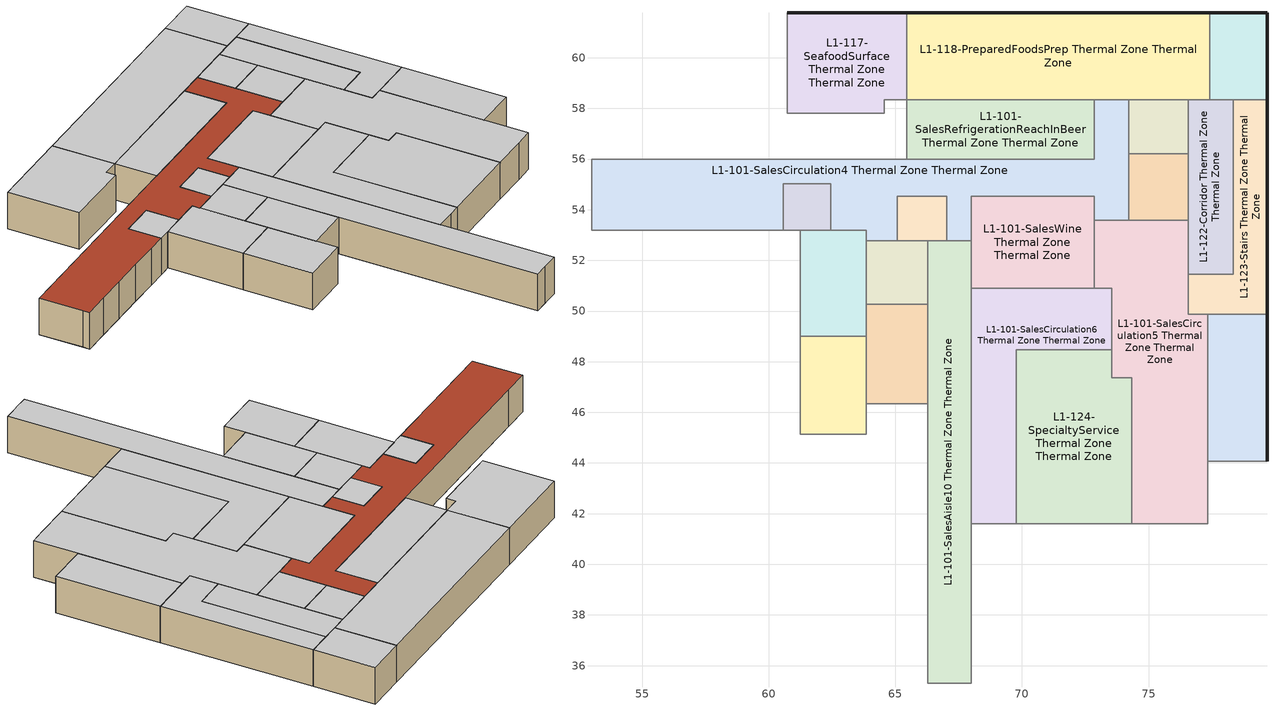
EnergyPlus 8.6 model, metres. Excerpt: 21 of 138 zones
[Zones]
L1-101-SalesAisle10 Thermal Zone Thermal Zone
 floor ground: 68,52.77 68,35.3 66.27,35.3 66.27,52.77 z0
 wall to L1-101-SalesRefrigerationAisle7 Thermal Zone Thermal Zone: 66.27,50.27 66.27,46.33 z0:2.13
 wall to L1-101-SalesRefrigerationAisle6 Thermal Zone Thermal Zone: 66.27,52.77 66.27,50.27 z0:2.13
 wall to L1-101-SalesAisle9 Thermal Zone Thermal Zone: 66.27,46.33 66.27,35.3 z0:2.13
 wall to L1-101-SalesRefrigerationEndcap3 Thermal Zone Thermal Zone: 66.27,35.3 67.03,35.3 z0:2.13
 wall to L1-101-SalesCirculation7 Thermal Zone Thermal Zone: 67.03,35.3 68,35.3 68,41.6 z0:2.13
 wall to L1-101-SalesCirculation6 Thermal Zone Thermal Zone: 68,41.6 68,50.9 z0:2.13
 wall to L1-101-SalesWine Thermal Zone Thermal Zone: 68,50.9 68,52.77 z0:2.13
 wall to L1-101-SalesCirculation4 Thermal Zone Thermal Zone: 68,52.77 67.03,52.77 z0:2.13
 wall to L1-101-SalesRefrigerationEndcap2 Thermal Zone Thermal Zone: 67.03,52.77 66.27,52.77 z0:2.13
 ceiling to L1S1-SalesRefrigerationAisle6 Thermal Zone Thermal Zone: 68,35.3 68,52.77 66.27,52.77 66.27,35.3 z2.13
L1-101-SalesCirculation4 Thermal Zone Thermal Zone
 floor ground: 74.22,58.34 74.22,53.58 72.85,53.58 72.85,54.53 68,54.53 68,52.77 67.03,52.77 67.03,54.53 65.07,54.53 65.07,52.77 63.86,52.77 63.86,53.19 62.45,53.19 62.45,55.02 60.58,55.02 60.58,53.19 53.01,53.19 53.01,55.99 72.85,55.99 72.85,58.34 z0
 wall to L1-101-SalesCirculationMeatSeafood Thermal Zone Thermal Zone: 65.46,55.99 54.53,55.99 z0:2.13
 wall to L1-101-SalesRefrigerationEndcap1 Thermal Zone Thermal Zone: 60.58,53.19 60.58,55.02 62.45,55.02 62.45,53.19 z0:2.13
 wall to L1-101-SalesRefrigerationAisle5 Thermal Zone Thermal Zone: 62.45,53.19 63.86,53.19 63.86,52.77 z0:2.13
 wall to L1-101-SalesRefrigerationAisle6 Thermal Zone Thermal Zone: 63.86,52.77 65.07,52.77 z0:2.13
 wall to L1-101-SalesRefrigerationEndcap2 Thermal Zone Thermal Zone: 65.07,52.77 65.07,54.53 67.03,54.53 67.03,52.77 z0:2.13
 wall to L1-101-SalesRefrigerationReachInMeatSubstitutes Thermal Zone Thermal Zone: 54.53,55.99 53.01,55.99 z0:2.13
 wall to L1-101-SalesWine Thermal Zone Thermal Zone: 68,52.77 68,54.53 72.85,54.53 72.85,53.58 z0:2.13
 wall to L1-101-SalesCirculation5 Thermal Zone Thermal Zone: 72.85,53.58 74.22,53.58 z0:2.13
 wall to L1-121-Men Thermal Zone Thermal Zone: 74.22,53.58 74.22,56.22 z0:2.13
 wall to L1-120-Women Thermal Zone Thermal Zone: 74.22,56.22 74.22,58.34 z0:2.13
 wall to L1-118-PreparedFoodsPrep Thermal Zone Thermal Zone: 74.22,58.34 72.85,58.34 z0:2.13
 wall to L1-101-SalesRefrigerationReachInBeer Thermal Zone Thermal Zone: 72.85,58.34 72.85,55.99 65.46,55.99 z0:2.13
 wall to L1-101-SalesCirculation3 Thermal Zone Thermal Zone: 53.01,55.99 53.01,53.58 z0:2.13
 wall to L1-101-SalesAisle3 Thermal Zone Thermal Zone: 53.01,53.58 53.01,53.19 z0:2.13
 wall to L1-101-SalesAisle4 Thermal Zone Thermal Zone: 53.01,53.19 54.45,53.19 z0:2.13
 wall to L1-101-SalesAisle5 Thermal Zone Thermal Zone: 54.45,53.19 56.1,53.19 z0:2.13
 wall to L1-101-SalesAisle6 Thermal Zone Thermal Zone: 56.1,53.19 57.84,53.19 z0:2.13
 wall to L1-101-SalesAisle7 Thermal Zone Thermal Zone: 57.84,53.19 59.49,53.19 z0:2.13
 wall to L1-101-SalesAisle8 Thermal Zone Thermal Zone: 59.49,53.19 60.58,53.19 z0:2.13
 roof outside: 68,52.77 68,54.53 72.85,54.53 72.85,53.58 74.22,53.58 74.22,58.34 72.85,58.34 72.85,55.99 53.01,55.99 53.01,53.19 60.58,53.19 60.58,55.02 62.45,55.02 62.45,53.19 63.86,53.19 63.86,52.77 65.07,52.77 65.07,54.53 67.03,54.53 67.03,52.77 z2.13
L1-101-SalesCirculation5 Thermal Zone Thermal Zone
 floor ground: 76.57,53.58 76.57,49.87 77.34,49.87 77.34,41.6 74.34,41.6 74.34,47.37 73.55,47.37 73.55,50.9 72.85,50.9 72.85,53.58 z0
 wall to L1-101-SalesRefrigerationReachInChees Thermal Zone Thermal Zone: 77.34,44.08 77.34,49.87 z0:2.13
 wall to L1-124-SpecialtyService Thermal Zone Thermal Zone: 73.55,48.46 73.55,47.37 74.34,47.37 74.34,42.37 74.34,41.6 z0:2.13
 wall to L1-125-PreparedFoods1 Thermal Zone Thermal Zone: 74.34,41.6 76.29,41.6 z0:2.13
 wall to L1-101-SalesCirculation8 Thermal Zone Thermal Zone: 76.29,41.6 77.34,41.6 z0:2.13
 wall to L1-101-SalesRefrigerationReachInPrepared Thermal Zone Thermal Zone: 77.34,41.6 77.34,44.08 z0:2.13
 wall to L1-123-Stairs Thermal Zone Thermal Zone: 77.34,49.87 76.57,49.87 76.57,51.44 z0:2.13
 wall to L1-122-Corridor Thermal Zone Thermal Zone: 76.57,51.44 76.57,53.58 z0:2.13
 wall to L1-121-Men Thermal Zone Thermal Zone: 76.57,53.58 74.22,53.58 z0:2.13
 wall to L1-101-SalesWine Thermal Zone Thermal Zone: 72.85,53.58 72.85,50.9 z0:2.13
 wall to L1-101-SalesCirculation6 Thermal Zone Thermal Zone: 72.85,50.9 73.55,50.9 73.55,48.46 z0:2.13
 ceiling to L1S1-SpecialtyService Thermal Zone Thermal Zone: 77.34,41.6 77.34,49.87 76.57,49.87 76.57,53.58 72.85,53.58 72.85,50.9 73.55,50.9 73.55,47.37 74.34,47.37 74.34,41.6 z2.13
L1-101-SalesCirculation6 Thermal Zone Thermal Zone
 floor ground: 73.55,50.9 73.55,48.46 69.77,48.46 69.77,41.6 68,41.6 68,50.9 z0
 wall to L1-125-PreparedFoods1 Thermal Zone Thermal Zone: 69.13,41.6 69.77,41.6 z0:2.13
 wall to L1-124-SpecialtyService Thermal Zone Thermal Zone: 69.77,41.6 69.77,48.46 73.55,48.46 z0:2.13
 wall to L1-101-SalesWine Thermal Zone Thermal Zone: 72.85,50.9 68,50.9 z0:2.13
 wall to L1-101-SalesCirculation7 Thermal Zone Thermal Zone: 68,41.6 69.13,41.6 z0:2.13
 ceiling to L1S1-SpecialtyService Thermal Zone Thermal Zone: 69.77,41.6 69.77,48.46 73.55,48.46 73.55,50.9 68,50.9 68,41.6 z2.13
L1-101-SalesRefrigerationAisle4 Thermal Zone Thermal Zone
 floor ground: 63.86,49 63.86,45.13 61.24,45.13 61.24,49 z0
 wall to L1-101-SalesRefrigerationAisle7 Thermal Zone Thermal Zone: 63.86,46.33 63.86,49 z0:2.13
 wall to L1-101-SalesRefrigerationAisle5 Thermal Zone Thermal Zone: 63.86,49 61.24,49 z0:2.13
 wall to L1-101-SalesAisle8 Thermal Zone Thermal Zone: 61.24,49 61.24,45.13 z0:2.13
 wall to L1-101-SalesRefrigerationAisle3 Thermal Zone Thermal Zone: 61.24,45.13 63.86,45.13 z0:2.13
 wall to L1-101-SalesAisle9 Thermal Zone Thermal Zone: 63.86,45.13 63.86,46.33 z0:2.13
 ceiling to L1S1-SalesRefrigerationAisle6 Thermal Zone Thermal Zone: 63.86,45.13 63.86,49 61.24,49 61.24,45.13 z2.13
L1-101-SalesRefrigerationAisle5 Thermal Zone Thermal Zone
 floor ground: 63.86,53.19 63.86,49 61.24,49 61.24,53.19 z0
 wall to L1-101-SalesRefrigerationEndcap1 Thermal Zone Thermal Zone: 62.45,53.19 61.24,53.19 z0:2.13
 wall to L1-101-SalesAisle8 Thermal Zone Thermal Zone: 61.24,53.19 61.24,49 z0:2.13
 wall to L1-101-SalesRefrigerationAisle7 Thermal Zone Thermal Zone: 63.86,49 63.86,50.27 z0:2.13
 wall to L1-101-SalesRefrigerationAisle6 Thermal Zone Thermal Zone: 63.86,50.27 63.86,52.77 z0:2.13
 ceiling to L1S1-SalesRefrigerationAisle6 Thermal Zone Thermal Zone: 63.86,49 63.86,53.19 61.24,53.19 61.24,49 z2.13
L1-101-SalesRefrigerationAisle6 Thermal Zone Thermal Zone
 floor ground: 66.27,52.77 66.27,50.27 63.86,50.27 63.86,52.77 z0
 wall to L1-101-SalesRefrigerationAisle7 Thermal Zone Thermal Zone: 63.86,50.27 66.27,50.27 z0:2.13
 wall to L1-101-SalesRefrigerationEndcap2 Thermal Zone Thermal Zone: 66.27,52.77 65.07,52.77 z0:2.13
 ceiling to L1S1-SalesRefrigerationAisle6 Thermal Zone Thermal Zone: 66.27,50.27 66.27,52.77 63.86,52.77 63.86,50.27 z2.13
L1-101-SalesRefrigerationAisle7 Thermal Zone Thermal Zone
 floor ground: 66.27,50.27 66.27,46.33 63.86,46.33 63.86,50.27 z0
 wall to L1-101-SalesAisle9 Thermal Zone Thermal Zone: 63.86,46.33 66.27,46.33 z0:2.13
 ceiling to L1S1-SalesRefrigerationAisle6 Thermal Zone Thermal Zone: 66.27,46.33 66.27,50.27 63.86,50.27 63.86,46.33 z2.13
L1-101-SalesRefrigerationEndcap1 Thermal Zone Thermal Zone
 floor ground: 62.45,55.02 62.45,53.19 60.58,53.19 60.58,55.02 z0
 wall to L1-101-SalesAisle8 Thermal Zone Thermal Zone: 60.58,53.19 61.24,53.19 z0:2.13
 ceiling to L1S1-SalesNorth Thermal Zone Thermal Zone: 62.45,53.19 62.45,55.02 60.58,55.02 60.58,53.19 z2.13
L1-101-SalesRefrigerationEndcap2 Thermal Zone Thermal Zone
 floor ground: 67.03,54.53 67.03,52.77 65.07,52.77 65.07,54.53 z0
 ceiling to L1S1-SalesNorth Thermal Zone Thermal Zone: 67.03,52.77 67.03,54.53 65.07,54.53 65.07,52.77 z2.13
L1-101-SalesRefrigerationReachInBeer Thermal Zone Thermal Zone
 floor ground: 72.85,58.34 72.85,55.99 65.46,55.99 65.46,58.34 z0
 wall to L1-101-SalesCirculationMeatSeafood Thermal Zone Thermal Zone: 65.46,58.34 65.46,55.99 z0:2.13
 wall to L1-118-PreparedFoodsPrep Thermal Zone Thermal Zone: 72.85,58.34 65.46,58.34 z0:2.13
 ceiling to L1S1-SalesNorth Thermal Zone Thermal Zone: 72.85,55.99 72.85,58.34 65.46,58.34 65.46,55.99 z2.13
L1-101-SalesRefrigerationReachInChees Thermal Zone Thermal Zone
 floor ground: 79.67,49.87 79.67,44.08 77.34,44.08 77.34,49.87 z0
 wall outside: 79.67,44.08 79.67,49.87 z0:2.13
 wall to L1-101-SalesRefrigerationReachInPrepared Thermal Zone Thermal Zone: 77.34,44.08 79.67,44.08 z0:2.13
 wall to L1-123-Stairs Thermal Zone Thermal Zone: 79.67,49.87 77.34,49.87 z0:2.13
 ceiling to L1S1-SalesRefrigerationReachPrepared Thermal Zone Thermal Zone: 79.67,44.08 79.67,49.87 77.34,49.87 77.34,44.08 z2.13
L1-101-SalesWine Thermal Zone Thermal Zone
 floor ground: 72.85,54.53 72.85,50.9 68,50.9 68,54.53 z0
 ceiling to L1S1-SpecialtyService Thermal Zone Thermal Zone: 72.85,50.9 72.85,54.53 68,54.53 68,50.9 z2.13
L1-117-SeafoodSurface Thermal Zone Thermal Zone
 floor ground: 65.46,61.78 65.46,58.34 64.56,58.34 64.56,57.81 60.74,57.81 60.74,61.78 z0
 wall outside: 65.46,61.78 60.74,61.78 z0:2.13
 wall to L1-101-SalesCirculationMeatSeafood Thermal Zone Thermal Zone: 60.74,57.81 64.56,57.81 64.56,58.34 65.46,58.34 z0:2.13
 wall to L1-118-PreparedFoodsPrep Thermal Zone Thermal Zone: 65.46,58.34 65.46,61.78 z0:2.13
 wall to L1-116-MeatService Thermal Zone Thermal Zone: 60.74,61.78 60.74,57.81 z0:2.13
 ceiling to L1S1-SeafoodSurface Thermal Zone Thermal Zone: 64.56,57.81 64.56,58.34 65.46,58.34 65.46,61.78 60.74,61.78 60.74,57.81 z2.13
L1-118-PreparedFoodsPrep Thermal Zone Thermal Zone
 floor ground: 77.42,61.78 77.42,58.34 65.46,58.34 65.46,61.78 z0
 wall outside: 77.42,61.78 65.46,61.78 z0:2.13
 wall to L1-122-Corridor Thermal Zone Thermal Zone: 76.57,58.34 77.42,58.34 z0:2.13
 wall to L1-119-DeliCooler Thermal Zone Thermal Zone: 77.42,58.34 77.42,61.78 z0:2.13
 wall to L1-120-Women Thermal Zone Thermal Zone: 74.22,58.34 76.57,58.34 z0:2.13
 ceiling to L1S1-PreparedFoodsPrep Thermal Zone Thermal Zone: 77.42,58.34 77.42,61.78 65.46,61.78 65.46,58.34 z2.13
L1-119-DeliCooler Thermal Zone Thermal Zone
 floor ground: 79.67,61.78 79.67,58.34 77.42,58.34 77.42,61.78 z0
 wall outside: 79.67,58.34 79.67,61.78 77.42,61.78 z0:2.13
 wall to L1-123-Stairs Thermal Zone Thermal Zone: 78.33,58.34 79.67,58.34 z0:2.13
 wall to L1-122-Corridor Thermal Zone Thermal Zone: 77.42,58.34 78.33,58.34 z0:2.13
 ceiling to L1S1-DeliCooler Thermal Zone Thermal Zone: 79.67,58.34 79.67,61.78 77.42,61.78 77.42,58.34 z2.13
L1-120-Women Thermal Zone Thermal Zone
 floor ground: 76.57,58.34 76.57,56.22 74.22,56.22 74.22,58.34 z0
 wall to L1-121-Men Thermal Zone Thermal Zone: 74.22,56.22 76.57,56.22 z0:2.13
 wall to L1-122-Corridor Thermal Zone Thermal Zone: 76.57,56.22 76.57,58.34 z0:2.13
 ceiling to L1S1-Women Thermal Zone Thermal Zone: 76.57,56.22 76.57,58.34 74.22,58.34 74.22,56.22 z2.13
L1-121-Men Thermal Zone Thermal Zone
 floor ground: 76.57,56.22 76.57,53.58 74.22,53.58 74.22,56.22 z0
 wall to L1-122-Corridor Thermal Zone Thermal Zone: 76.57,53.58 76.57,56.22 z0:2.13
 ceiling to L1S1-Men Thermal Zone Thermal Zone: 76.57,53.58 76.57,56.22 74.22,56.22 74.22,53.58 z2.13
L1-122-Corridor Thermal Zone Thermal Zone
 floor ground: 78.33,58.34 78.33,51.44 76.57,51.44 76.57,58.34 z0
 wall to L1-123-Stairs Thermal Zone Thermal Zone: 76.57,51.44 78.33,51.44 78.33,58.34 z0:2.13
 ceiling to L1S1-Corridor Thermal Zone Thermal Zone: 78.33,51.44 78.33,58.34 76.57,58.34 76.57,51.44 z2.13
L1-123-Stairs Thermal Zone Thermal Zone
 floor ground: 79.67,58.34 79.67,49.87 76.57,49.87 76.57,51.44 78.33,51.44 78.33,58.34 z0
 wall outside: 79.67,49.87 79.67,58.34 z0:2.13
 ceiling to L1S1-Stairs Thermal Zone Thermal Zone: 79.67,49.87 79.67,58.34 78.33,58.34 78.33,51.44 76.57,51.44 76.57,49.87 z2.13
L1-124-SpecialtyService Thermal Zone Thermal Zone
 floor ground: 73.55,48.46 73.55,47.37 74.34,47.37 74.34,41.6 69.77,41.6 69.77,48.46 z0
 wall to L1-125-PreparedFoods1 Thermal Zone Thermal Zone: 69.77,41.6 74.34,41.6 z0:2.13
 ceiling to L1S1-SpecialtyService Thermal Zone Thermal Zone: 74.34,41.6 74.34,47.37 73.55,47.37 73.55,48.46 69.77,48.46 69.77,41.6 z2.13
[Zone]
L1-101-SalesAisle10 Thermal Zone Thermal Zone; L1-101-SalesCirculation4 Thermal Zone Thermal Zone; L1-101-SalesCirculation5 Thermal Zone Thermal Zone; L1-101-SalesCirculation6 Thermal Zone Thermal Zone; L1-101-SalesRefrigerationAisle4 Thermal Zone Thermal Zone; L1-101-SalesRefrigerationAisle5 Thermal Zone Thermal Zone; L1-101-SalesRefrigerationAisle6 Thermal Zone Thermal Zone; L1-101-SalesRefrigerationAisle7 Thermal Zone Thermal Zone; L1-101-SalesRefrigerationEndcap1 Thermal Zone Thermal Zone; L1-101-SalesRefrigerationEndcap2 Thermal Zone Thermal Zone; L1-101-SalesRefrigerationReachInBeer Thermal Zone Thermal Zone; L1-101-SalesRefrigerationReachInChees Thermal Zone Thermal Zone; L1-101-SalesWine Thermal Zone Thermal Zone; L1-117-SeafoodSurface Thermal Zone Thermal Zone; L1-118-PreparedFoodsPrep Thermal Zone Thermal Zone; L1-119-DeliCooler Thermal Zone Thermal Zone; L1-120-Women Thermal Zone Thermal Zone; L1-121-Men Thermal Zone Thermal Zone; L1-122-Corridor Thermal Zone Thermal Zone; L1-123-Stairs Thermal Zone Thermal Zone; L1-124-SpecialtyService Thermal Zone Thermal Zone
